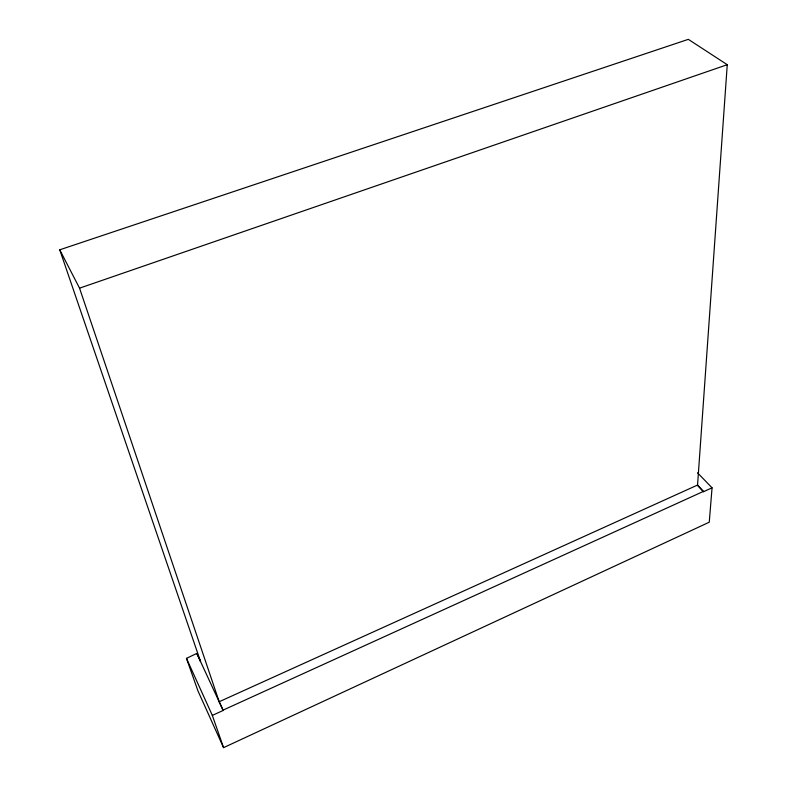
<?xml version="1.0" encoding="UTF-8"?>
<svg xmlns="http://www.w3.org/2000/svg" width="787" height="787" viewBox="0 0 787 787"><rect width="100%" height="100%" fill="white"/><g stroke="black" fill="none" stroke-linecap="round" stroke-linejoin="round"><path stroke-width="1.18" d="M200.557 661.572L59.743 249.804L688.32 39.35L727.257 64.701L697.528 485.402L703.548 491.688L712.058 487.812L697.518 472.8M703.548 491.688L697.557 485.048L219.189 701.729L223.183 710.454L212.333 715.403L223.557 747.65L709.254 522.204L712.058 487.812M223.075 710.12L703.578 491.334M223.557 747.65L197.96 690.907L186.47 658.355L196.829 653.417L200.439 661.237M59.743 249.804L79.546 288.17L727.257 64.701M196.937 653.761L223.183 710.454M186.47 658.355L212.333 715.403M79.546 288.17L219.298 702.063"/></g></svg>
